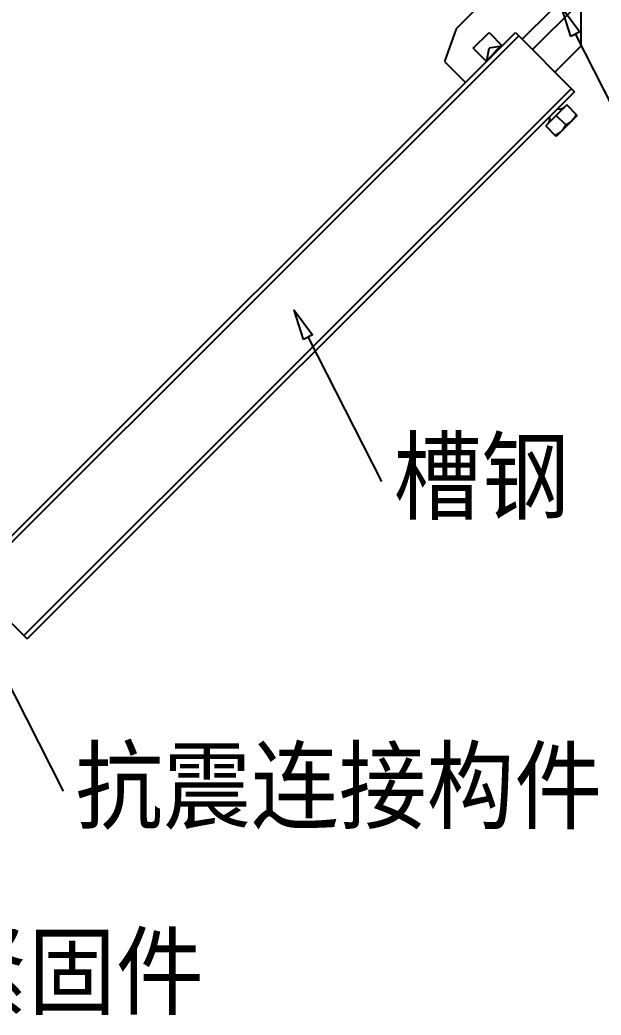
# Model space of a CAD drawing. Extents: x 1060579 to 1383165, y 581819 to 1037910.
# Drawn here: x 1269507 to 1270928, y 864321 to 866759 of the extents above; entities that cross this region are included whole.
import ezdxf

# ---------------------------------------------------------------- set-up
doc = ezdxf.new("R2010")
doc.units = 0
doc.header["$LTSCALE"] = 1000
doc.header["$MEASUREMENT"] = 0
doc.layers.add('02___PRT_ALL_AXES', color=7, linetype='Continuous')
doc.layers.add('03___PRT_ALL_CURVES', color=7, linetype='Continuous')
doc.styles.add('_TEL_DIM', font='SIMPLEX', dxfattribs={"width": 0.8, "height": 3.5, "bigfont": 'HZTXT'})

msp = doc.modelspace()

# ---------------------------------------------------------------- linework, layer by layer
at = {"color": 0, "linetype": 'Continuous'}
for p, q in [((1270663.7, 866827.1), (1270573.5, 866736.9)), ((1270879.6, 866695.3), (1270879.6, 866803.8)), ((1270804.9, 866781), (1270735.1, 866711.1)), ((1270866.9, 866792), (1270760.5, 866685.7)), ((1270573.5, 866736.9), (1270544.8, 866656.7)), ((1270615.6, 866688.9), (1270654.3, 866727.5)), ((1270654.3, 866727.5), (1270686.5, 866695.3)), ((1270647.8, 866656.7), (1270615.6, 866688.9)), ((1270666.2, 866677), (1270676, 866687.4)), ((1270648.9, 866658.4), (1270649.2, 866658.9)), ((1270648.9, 866658.4), (1270649.8, 866658.6)), ((1270648.9, 866658.4), (1270648.9, 866658.4)), ((1270650.4, 866659.2), (1270649.2, 866658.9))]:
    msp.add_line(p, q, dxfattribs=at)
at = {"color": 7, "linetype": 'Continuous'}
for p, q in [((1269311, 865319.9), (1270718.7, 866727.5)), ((1270726.7, 866719.5), (1269387.2, 865380)), ((1270718.7, 866727.5), (1270863.5, 866582.7)), ((1270815.3, 866630.9), (1270879.6, 866695.3)), ((1270544.8, 866656.7), (1270596.3, 866605.2)), ((1270855.5, 866590.7), (1269516, 865251.2)), ((1270863.5, 866582.7), (1269524, 865243.1)), ((1270844.2, 866550.5), (1270792.7, 866498.9)), ((1269379.1, 865388), (1269524, 865243.1))]:
    msp.add_line(p, q, dxfattribs=at)
at = {"color": 4}
for points in [[(1270854.2, 866718), (1270831.6, 866790), (1270876.4, 866729.2)], [(1270200.1, 865975.8), (1270177.4, 866047.8), (1270222.2, 865987)]]:
    msp.add_lwpolyline(points, close=True, dxfattribs=at)
at = {"color": 4, "extrusion": (0.891649, 0.452728, 0)}
for points, elevation in [([(197456.1, 0), (197060.4, 0)], 1525555.5), ([(197090.5, 0), (196694.8, 0)], 1524636.2), ([(196767, 0), (196371.3, 0)], 1523598.8)]:
    msp.add_lwpolyline(points, dxfattribs=dict(at, elevation=elevation))
at = {"color": 4, "extrusion": (0, 1, 0)}
for points, elevation in [([(-1270390.3, 0), (-1270390.5, 0)], 865628.6), ([(-1269611.7, 0), (-1269611.9, 0)], 864870.5)]:
    msp.add_lwpolyline(points, dxfattribs=dict(at, elevation=elevation))
at = {"color": 0, "linetype": 'Continuous'}
for points, knots in [([(1270653.6, 866662.5), (1270655.1, 866664.2), (1270662.5, 866672.6), (1270670.1, 866680.7), (1270676, 866687.4)], [0, 0, 0, 0, 0.20384, 1, 1, 1, 1]), ([(1270665.2, 866674), (1270667.2, 866676.2), (1270671, 866680.4), (1270676.2, 866686.1), (1270679.9, 866690.5), (1270682, 866692.8), (1270682.5, 866693.7)], [0, 0, 0, 0, 0.341293, 0.649291, 0.879705, 1, 1, 1, 1]), ([(1270676, 866687.4), (1270676.8, 866688.1), (1270678.9, 866690.2), (1270681.1, 866692.4), (1270682.5, 866693.7)], [0, 0, 0, 0, 0.363827, 1, 1, 1, 1]), ([(1270682.5, 866693.7), (1270682.6, 866693.7), (1270683.2, 866693.6), (1270683.8, 866693.3), (1270684.1, 866692.9)], [0, 0, 0, 0, 0.297054, 1, 1, 1, 1]), ([(1270649.2, 866658.9), (1270651.1, 866661.3), (1270656.9, 866667.2), (1270662.5, 866673.2), (1270666.2, 866677)], [0, 0, 0, 0, 0.359883, 1, 1, 1, 1])]:
    msp.add_open_spline(points, degree=3, knots=knots, dxfattribs=at)
at = {"layer": '02___PRT_ALL_AXES', "color": 0, "linetype": 'Continuous'}
for p in [(1270648.9, 866658.4), (1270685.5, 866694.4)]:
    msp.add_line(p, (1270654.3, 866688.9), dxfattribs=at)
at = {"layer": '02___PRT_ALL_AXES', "color": 7, "linetype": 'Continuous'}
for p, q in [((1270870, 866524.7), (1270844.2, 866550.5)), ((1270870, 866524.7), (1270818.5, 866473.2)), ((1270841.9, 866501.2), (1270818.5, 866524.7)), ((1270818.5, 866473.2), (1270792.7, 866498.9))]:
    msp.add_line(p, q, dxfattribs=at)
for centre, start, end in [((1270826.6, 866558.6), 254.8783, 307.3719), ((1270784.5, 866516.5), 322.6281, 15.1217)]:
    msp.add_arc(centre, 18.4, start, end, dxfattribs=at)
for points in [[(1270857.1, 866511.8), (1270852.7, 866507.5), (1270847.4, 866504), (1270841.9, 866501.2)], [(1270867.7, 866527), (1270864.9, 866521.5), (1270861.5, 866516.2), (1270857.1, 866511.8)], [(1270831.3, 866486.1), (1270827, 866481.7), (1270821.7, 866478.2), (1270816.2, 866475.5)], [(1270841.9, 866501.2), (1270839.2, 866495.7), (1270835.7, 866490.4), (1270831.3, 866486.1)]]:
    msp.add_open_spline(points, degree=3, dxfattribs=at)
at = {"layer": '03___PRT_ALL_CURVES', "color": 4, "linetype": 'Continuous'}
msp.add_line((1270870, 866524.7), (1270818.5, 866473.2), dxfattribs=at)

# ---------------------------------------------------------------- texts
at = {"color": 4, "char_height": 175, "attachment_point": 1, "style": '_TEL_DIM'}
for s, insert, width in [('\\fￋￎￌﾣﾤ|b0|i0|c134|p2;\\W0.9000000000;\\T1.0000000000;\\o\\l槽钢', (1270420.6, 865728.8), 552.125), ('\\fￋￎￌﾣﾤ|b0|i0|c134|p2;\\W0.9000000000;\\T1.0000000000;\\o\\l抗震连接构件', (1269642.1, 864970.7), 1447.25), ('\\fￋￎￌﾣﾤ|b0|i0|c134|p2;\\W0.9000000000;\\T1.0000000000;\\o\\l限位紧固件', (1268882.2, 864515.9), 1204)]:
    msp.add_mtext(s, dxfattribs=dict(at, insert=insert, width=width))

doc.saveas('drawing.dxf')
